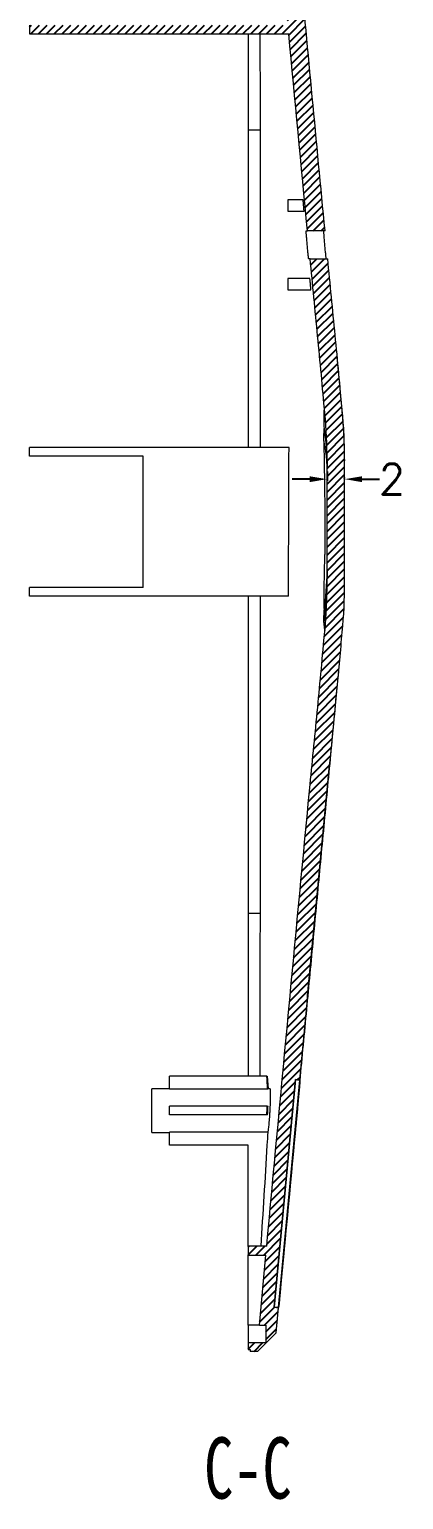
# Model space of a CAD drawing. Header units: inches. Extents: x 1848 to 4019, y 409 to 905.
# Drawn here: x 2199.4 to 2242.2, y 641.6 to 809.5 of the extents above; entities that cross this region are included whole.
import ezdxf

# ---------------------------------------------------------------- set-up
doc = ezdxf.new("R2010")
doc.units = ezdxf.units.IN
doc.styles.add('SLDTEXTSTYLE3', font='TXT', dxfattribs={"width": 0.7})
doc.styles.get("Standard").update_dxf_attribs({"font": 'txt', "bigfont": 'gbcbig.shx'})
doc.dimstyles.new('3.5', dxfattribs={"dimtxt": 3.5, "dimasz": 2, "dimexe": 0.18, "dimexo": 0.0625, "dimgap": 0.25, "dimtad": 0, "dimzin": 12, "dimdsep": 46, "dimtxsty": 'Standard', "dimcen": 1, "dimclrd": 3, "dimclre": 3, "dimadec": 0, "dimazin": 0, "dimtfac": 1, "dimtofl": 0, "dimtmove": 0, "dimatfit": 3, "dimfxl": 0, "dimtolj": 1, "dimtzin": 0, "dimarcsym": 0})
pattern_1 = [(45, (-38.1576, 0), (-0.4490128, 0.4490128), [])]

# ---------------------------------------------------------------- blocks, each defined once
blk = doc.blocks.new('*D130')
at = {"color": 3, "lineweight": -2, "transparency": 16777216}
for p, q in [((2231.44, 758.11), (2229.44, 758.11)), ((2233.44, 758.98), (2233.44, 757.93)), ((2235.44, 758.17), (2235.44, 758.29)), ((2237.44, 758.11), (2239.44, 758.11))]:
    blk.add_line(p, q, dxfattribs=at)
at = {"color": 3, "transparency": 16777216}
for points in [[(2231.44, 758.44), (2231.44, 757.77), (2233.44, 758.11)], [(2237.44, 758.44), (2237.44, 757.77), (2235.44, 758.11)]]:
    blk.add_solid(points, dxfattribs=at)
at = {"layer": 'Defpoints', "color": 0, "transparency": 16777216}
for p in [(2233.44, 759.04), (2235.44, 758.11), (2235.44, 758.11)]:
    blk.add_point(p, dxfattribs=at)
at = {"color": 0, "transparency": 16777216, "insert": (2240.85, 758.11), "char_height": 3.5, "attachment_point": 5}
blk.add_mtext('\\A1;2', dxfattribs=at)

msp = doc.modelspace()

# ---------------------------------------------------------------- hatches: boundary and pattern name
h = msp.add_hatch()
h.set_pattern_fill('ANSI31', color=4, scale=0.2, style=0)
h.set_pattern_definition(pattern_1)
edge = h.paths.add_edge_path(flags=0)
edge.add_line((2224.437, 846.982), (2226.437, 846.982))
edge.add_line((2226.437, 846.982), (2226.437, 844.982))
edge.add_line((2226.437, 844.982), (2224.437, 844.982))
edge.add_line((2224.437, 844.982), (2224.437, 843.982))
edge.add_line((2224.437, 843.982), (2225.8, 843.982))
edge.add_spline(control_points=[(2225.8, 843.982), (2226.372, 837.815), (2226.946, 831.649), (2227.52, 825.482)], knot_values=[0.0011216, 0.0011216, 0.0011216, 0.0011216, 0.0197014, 0.0197014, 0.0197014, 0.0197014], weights=[1, 1, 1, 1], degree=3, periodic=0)
edge.add_line((2227.52, 825.482), (2202.437, 825.482))
edge.add_line((2202.437, 825.482), (2202.437, 824.482))
edge.add_line((2202.437, 824.482), (2227.613, 824.482))
edge.add_spline(control_points=[(2227.613, 824.482), (2228.064, 819.649), (2228.515, 814.815), (2228.969, 809.982)], knot_values=[0.0002467, 0.0002467, 0.0002467, 0.0002467, 0.0148099, 0.0148099, 0.0148099, 0.0148099], weights=[1, 1, 1, 1], degree=3, periodic=0)
edge.add_line((2228.969, 809.982), (2199.437, 809.982))
edge.add_line((2199.437, 809.982), (2199.437, 808.982))
edge.add_line((2199.437, 808.982), (2229.062, 808.982))
edge.add_spline(control_points=[(2229.062, 808.982), (2229.185, 807.675), (2229.308, 806.367), (2229.431, 805.06), (2230.013, 798.867), (2230.599, 792.674), (2231.195, 786.482)], knot_values=[0.0362734, 0.0362734, 0.0362734, 0.0362734, 0.0402129, 0.0402129, 0.0402129, 0.0588742, 0.0588742, 0.0588742, 0.0588742], weights=[1, 1, 1, 1, 1, 1, 1], degree=3, periodic=0)
edge.add_line((2231.195, 786.482), (2233.204, 786.482))
edge.add_spline(control_points=[(2233.204, 786.482), (2232.829, 790.377), (2232.458, 794.273), (2232.09, 798.169), (2231.496, 804.439), (2230.908, 810.711), (2230.322, 816.982)], knot_values=[0.0217114, 0.0217114, 0.0217114, 0.0217114, 0.0334509, 0.0334509, 0.0334509, 0.052347, 0.052347, 0.052347, 0.052347], weights=[1, 1, 1, 1, 1, 1, 1], degree=3, periodic=0)
edge.add_spline(control_points=[(2230.322, 816.982), (2230.281, 816.978), (2230.239, 816.974), (2230.198, 816.971), (2230.156, 816.967), (2230.115, 816.963), (2230.073, 816.959), (2229.99, 816.951), (2229.907, 816.943), (2229.824, 816.936)], knot_values=[0, 0, 0, 0, 0.000125, 0.000125, 0.000125, 0.00025, 0.00025, 0.00025, 0.0005, 0.0005, 0.0005, 0.0005], weights=[1, 1, 1, 1, 1, 1, 1, 1, 1, 1], degree=3, periodic=0)
edge.add_spline(control_points=[(2229.824, 816.936), (2229.014, 825.602), (2228.208, 834.269), (2227.403, 842.936)], knot_values=[0.0001773, 0.0001773, 0.0001773, 0.0001773, 0.02629, 0.02629, 0.02629, 0.02629], weights=[1, 1, 1, 1], degree=3, periodic=0)
edge.add_spline(control_points=[(2227.403, 842.936), (2227.486, 842.944), (2227.569, 842.951), (2227.652, 842.959), (2227.694, 842.963), (2227.735, 842.967), (2227.777, 842.971), (2227.818, 842.975), (2227.86, 842.978), (2227.901, 842.982)], knot_values=[0, 0, 0, 0, 0.00025, 0.00025, 0.00025, 0.000375, 0.000375, 0.000375, 0.0005, 0.0005, 0.0005, 0.0005], weights=[1, 1, 1, 1, 1, 1, 1, 1, 1, 1], degree=3, periodic=0)
edge.add_spline(control_points=[(2227.901, 842.982), (2227.812, 843.94), (2227.723, 844.899), (2227.634, 845.857)], knot_values=[0.0784597, 0.0784597, 0.0784597, 0.0784597, 0.0813467, 0.0813467, 0.0813467, 0.0813467], weights=[1, 1, 1, 1], degree=3, periodic=0)
edge.add_spline(control_points=[(2227.634, 845.857), (2227.454, 846.034), (2227.274, 846.212), (2227.093, 846.39), (2226.913, 846.567), (2226.732, 846.745), (2226.552, 846.922), (2226.193, 847.275), (2225.834, 847.629), (2225.475, 847.982)], knot_values=[0, 0, 0, 0, 0.0007594, 0.0007594, 0.0007594, 0.0015187, 0.0015187, 0.0015187, 0.0030301, 0.0030301, 0.0030301, 0.0030301], weights=[1, 1, 1, 1, 1, 1, 1, 1, 1, 1], degree=3, periodic=0)
edge.add_line((2225.475, 847.982), (2224.637, 847.982))
edge.add_line((2224.637, 847.982), (2224.637, 847.782))
edge.add_line((2224.637, 847.782), (2224.437, 847.782))
edge.add_line((2224.437, 847.782), (2224.437, 846.982))
h = msp.add_hatch()
h.set_pattern_fill('ANSI31', color=4, scale=0.2, style=0)
h.set_pattern_definition(pattern_1)
edge = h.paths.add_edge_path(flags=0)
edge.add_line((2224.437, 658.682), (2224.637, 658.682))
edge.add_line((2224.637, 658.682), (2224.637, 658.482))
edge.add_line((2224.637, 658.482), (2225.475, 658.482))
edge.add_spline(control_points=[(2225.475, 658.482), (2225.655, 658.66), (2225.835, 658.837), (2226.016, 659.015), (2226.196, 659.192), (2226.377, 659.37), (2226.557, 659.547), (2226.916, 659.901), (2227.275, 660.254), (2227.634, 660.608)], knot_values=[0, 0, 0, 0, 0.0007594, 0.0007594, 0.0007594, 0.0015187, 0.0015187, 0.0015187, 0.0030301, 0.0030301, 0.0030301, 0.0030301], weights=[1, 1, 1, 1, 1, 1, 1, 1, 1, 1], degree=3, periodic=0)
edge.add_spline(control_points=[(2227.634, 660.608), (2227.723, 661.566), (2227.812, 662.524), (2227.901, 663.482)], knot_values=[0.0008671, 0.0008671, 0.0008671, 0.0008671, 0.0037541, 0.0037541, 0.0037541, 0.0037541], weights=[1, 1, 1, 1], degree=3, periodic=0)
edge.add_spline(control_points=[(2227.901, 663.482), (2227.818, 663.49), (2227.735, 663.498), (2227.652, 663.505), (2227.611, 663.509), (2227.569, 663.513), (2227.528, 663.517), (2227.486, 663.521), (2227.445, 663.525), (2227.403, 663.528)], knot_values=[0, 0, 0, 0, 0.00025, 0.00025, 0.00025, 0.000375, 0.000375, 0.000375, 0.0005, 0.0005, 0.0005, 0.0005], weights=[1, 1, 1, 1, 1, 1, 1, 1, 1, 1], degree=3, periodic=0)
edge.add_spline(control_points=[(2227.403, 663.528), (2228.208, 672.195), (2229.014, 680.862), (2229.824, 689.529)], knot_values=[0.0001599, 0.0001599, 0.0001599, 0.0001599, 0.0262727, 0.0262727, 0.0262727, 0.0262727], weights=[1, 1, 1, 1], degree=3, periodic=0)
edge.add_spline(control_points=[(2229.824, 689.529), (2229.887, 689.523), (2229.949, 689.517), (2230.011, 689.511), (2230.073, 689.506), (2230.135, 689.5), (2230.198, 689.494), (2230.239, 689.49), (2230.281, 689.486), (2230.322, 689.482)], knot_values=[0, 0, 0, 0, 0.0001875, 0.0001875, 0.0001875, 0.000375, 0.000375, 0.000375, 0.0005, 0.0005, 0.0005, 0.0005], weights=[1, 1, 1, 1, 1, 1, 1, 1, 1, 1], degree=3, periodic=0)
edge.add_spline(control_points=[(2230.322, 689.482), (2231.086, 697.653), (2231.852, 705.825), (2232.631, 713.994), (2233.069, 718.595), (2233.512, 723.194), (2233.962, 727.794), (2234.186, 730.093), (2234.414, 732.393), (2234.631, 734.693), (2234.74, 735.843), (2234.845, 736.994), (2234.949, 738.144), (2235.024, 738.976), (2235.099, 739.808), (2235.177, 740.64)], knot_values=[0.0298665, 0.0298665, 0.0298665, 0.0298665, 0.0544872, 0.0544872, 0.0544872, 0.0683505, 0.0683505, 0.0683505, 0.0752821, 0.0752821, 0.0752821, 0.0787479, 0.0787479, 0.0787479, 0.0812537, 0.0812537, 0.0812537, 0.0812537], weights=[1, 1, 1, 1, 1, 1, 1, 1, 1, 1, 1, 1, 1, 1, 1, 1], degree=3, periodic=0)
edge.add_spline(control_points=[(2235.177, 740.64), (2235.35, 742.504), (2235.437, 744.379), (2235.437, 746.251)], knot_values=[0, 0, 0, 0, 0.0056178, 0.0056178, 0.0056178, 0.0056178], weights=[1, 1, 1, 1], degree=3, periodic=0)
edge.add_line((2235.437, 746.251), (2235.437, 760.213))
edge.add_spline(control_points=[(2235.437, 760.213), (2235.437, 762.086), (2235.35, 763.96), (2235.177, 765.825)], knot_values=[0, 0, 0, 0, 0.0056178, 0.0056178, 0.0056178, 0.0056178], weights=[1, 1, 1, 1], degree=3, periodic=0)
edge.add_spline(control_points=[(2235.177, 765.825), (2235, 767.727), (2234.833, 769.63), (2234.654, 771.531), (2234.285, 775.449), (2233.892, 779.365), (2233.513, 783.282)], knot_values=[0.0009601, 0.0009601, 0.0009601, 0.0009601, 0.0066902, 0.0066902, 0.0066902, 0.0184965, 0.0184965, 0.0184965, 0.0184965], weights=[1, 1, 1, 1, 1, 1, 1], degree=3, periodic=0)
edge.add_line((2233.513, 783.282), (2231.504, 783.282))
edge.add_spline(control_points=[(2231.504, 783.282), (2232.073, 777.402), (2232.637, 771.521), (2233.185, 765.639)], knot_values=[0.062089, 0.062089, 0.062089, 0.062089, 0.0798123, 0.0798123, 0.0798123, 0.0798123], weights=[1, 1, 1, 1], degree=3, periodic=0)
edge.add_spline(control_points=[(2233.185, 765.639), (2233.353, 763.836), (2233.437, 762.024), (2233.437, 760.213)], knot_values=[0, 0, 0, 0, 0.0054316, 0.0054316, 0.0054316, 0.0054316], weights=[1, 1, 1, 1], degree=3, periodic=0)
edge.add_line((2233.437, 760.213), (2233.437, 746.251))
edge.add_spline(control_points=[(2233.437, 746.251), (2233.437, 744.441), (2233.353, 742.628), (2233.185, 740.826)], knot_values=[0, 0, 0, 0, 0.0054316, 0.0054316, 0.0054316, 0.0054316], weights=[1, 1, 1, 1], degree=3, periodic=0)
edge.add_spline(control_points=[(2233.185, 740.826), (2233.049, 739.361), (2232.919, 737.895), (2232.784, 736.431), (2232.631, 734.762), (2232.47, 733.094), (2232.307, 731.427), (2231.982, 728.091), (2231.655, 724.756), (2231.333, 721.421), (2230.69, 714.75), (2230.058, 708.077), (2229.431, 701.404), (2228.461, 691.098), (2227.501, 680.79), (2226.543, 670.482)], knot_values=[0.0006135, 0.0006135, 0.0006135, 0.0006135, 0.0050267, 0.0050267, 0.0050267, 0.0100533, 0.0100533, 0.0100533, 0.0201066, 0.0201066, 0.0201066, 0.0402131, 0.0402131, 0.0402131, 0.07127, 0.07127, 0.07127, 0.07127], weights=[1, 1, 1, 1, 1, 1, 1, 1, 1, 1, 1, 1, 1, 1, 1, 1], degree=3, periodic=0)
edge.add_line((2226.543, 670.482), (2224.437, 670.482))
edge.add_line((2224.437, 670.482), (2224.437, 669.482))
edge.add_line((2224.437, 669.482), (2226.45, 669.482))
edge.add_spline(control_points=[(2226.45, 669.482), (2226.202, 666.816), (2225.955, 664.149), (2225.707, 661.482)], knot_values=[0.000054, 0.000054, 0.000054, 0.000054, 0.0080884, 0.0080884, 0.0080884, 0.0080884], weights=[1, 1, 1, 1], degree=3, periodic=0)
edge.add_line((2225.707, 661.482), (2226.437, 661.482))
edge.add_line((2226.437, 661.482), (2226.437, 659.482))
edge.add_line((2226.437, 659.482), (2224.437, 659.482))
edge.add_line((2224.437, 659.482), (2224.437, 658.682))

# ---------------------------------------------------------------- linework, layer by layer
at = {"color": 7, "linetype": 'Continuous', "lineweight": 15}
for p, q in [((2199.437, 809.982), (2199.437, 808.982)), ((2199.437, 808.982), (2229.062, 808.982)), ((2224.437, 808.982), (2224.437, 797.982)), ((2225.801, 797.982), (2224.437, 797.982)), ((2224.437, 797.982), (2224.437, 761.732)), ((2230.692, 790.032), (2228.937, 790.032)), ((2228.937, 790.032), (2228.937, 788.732)), ((2228.937, 788.732), (2230.806, 788.732)), ((2233.204, 786.482), (2231.195, 786.482)), ((2231.504, 783.282), (2233.513, 783.282)), ((2231.471, 781.032), (2228.937, 781.032)), ((2228.937, 781.032), (2228.937, 779.732)), ((2228.937, 779.732), (2231.58, 779.732)), ((2235.172, 766.038), (2234.605, 772.042)), ((2199.437, 760.732), (2199.437, 761.732)), ((2229.09, 761.732), (2199.437, 761.732)), ((2212.437, 760.732), (2199.437, 760.732)), ((2212.437, 745.732), (2212.437, 760.732)), ((2233.437, 746.251), (2233.437, 760.213)), ((2235.437, 760.37), (2235.437, 760.213)), ((2235.437, 746.251), (2235.437, 760.213)), ((2199.437, 744.732), (2199.437, 745.732)), ((2212.437, 745.732), (2199.437, 745.732)), ((2229.027, 744.732), (2199.437, 744.732)), ((2224.437, 744.732), (2224.437, 708.482)), ((2234.691, 735.348), (2234.767, 736.151)), ((2225.783, 708.482), (2224.437, 708.482)), ((2224.437, 708.482), (2224.437, 689.932)), ((2215.437, 688.432), (2215.437, 689.932)), ((2226.56, 689.932), (2215.437, 689.932)), ((2226.611, 689.932), (2226.692, 688.482)), ((2215.437, 688.482), (2213.437, 688.482)), ((2213.437, 685.982), (2213.437, 688.482)), ((2226.643, 688.432), (2215.437, 688.432)), ((2226.929, 688.482), (2226.666, 688.482)), ((2213.437, 683.482), (2213.437, 685.982)), ((2215.437, 685.482), (2215.437, 686.482)), ((2226.611, 686.482), (2215.437, 686.482)), ((2226.56, 685.482), (2215.437, 685.482)), ((2226.695, 683.533), (2215.437, 683.533)), ((2215.437, 682.033), (2215.437, 683.533)), ((2229.924, 684.828), (2227.969, 664.127)), ((2213.437, 683.482), (2215.437, 683.482)), ((2224.437, 682.033), (2215.437, 682.033)), ((2224.437, 670.482), (2224.437, 682.033)), ((2224.437, 670.482), (2224.437, 669.482)), ((2226.543, 670.482), (2224.437, 670.482)), ((2224.437, 669.482), (2226.45, 669.482)), ((2224.437, 661.482), (2224.437, 669.482)), ((2225.707, 661.482), (2226.45, 669.482)), ((2227.637, 660.607), (2228.06, 665.103)), ((2227.634, 660.608), (2227.901, 663.482)), ((2225.707, 661.482), (2224.437, 661.482)), ((2224.437, 661.482), (2224.437, 659.482)), ((2225.707, 661.482), (2226.437, 661.482)), ((2226.437, 661.482), (2226.437, 659.482)), ((2227.634, 660.608), (2227.635, 660.607)), ((2224.437, 659.482), (2224.437, 658.682)), ((2224.437, 659.482), (2226.437, 659.482)), ((2224.437, 658.682), (2224.637, 658.682)), ((2224.637, 658.682), (2224.637, 658.482)), ((2225.475, 658.482), (2224.637, 658.482))]:
    msp.add_line(p, q, dxfattribs=at)
at = {"color": 7, "linetype": 'Continuous', "lineweight": 15, "flags": 128}
for points in [[(2230.322, 689.482), (2230.198, 689.494), (2230.011, 689.511), (2229.824, 689.529)], [(2229.826, 689.523), (2230.075, 689.5), (2230.2, 689.488), (2230.324, 689.477)], [(2227.403, 663.528), (2227.528, 663.517), (2227.652, 663.505), (2227.901, 663.482)], [(2227.902, 663.483), (2227.777, 663.495), (2227.653, 663.506), (2227.404, 663.529)], [(2225.475, 658.482), (2226.016, 659.015), (2226.557, 659.547), (2227.634, 660.608)], [(2225.478, 658.482), (2226.558, 659.543), (2227.637, 660.604)]]:
    msp.add_lwpolyline(points, dxfattribs=at)
at = {"color": 7, "linetype": 'Continuous', "lineweight": 15}
msp.add_arc((2175.466, 760.401), 59.971, 0.01465, 5.34788, dxfattribs=at)
for points in [[(2233.204, 786.482), (2232.226, 796.647), (2231.273, 806.814), (2230.322, 816.982)], [(2231.195, 786.482), (2230.473, 793.981), (2229.766, 801.482), (2229.062, 808.982)], [(2231.057, 786.482), (2231.115, 786.482), (2231.162, 786.482), (2231.195, 786.482)], [(2231.504, 783.282), (2231.469, 783.282), (2231.413, 783.282), (2231.344, 783.282)], [(2235.437, 760.213), (2235.437, 762.088), (2235.35, 763.958), (2235.177, 765.825)], [(2233.437, 760.213), (2233.437, 762.026), (2233.353, 763.834), (2233.185, 765.639)], [(2233.063, 762.477), (2233.084, 762.946), (2233.09, 763.421), (2233.088, 763.899)], [(2229.027, 744.732), (2229.053, 750.399), (2229.075, 756.066), (2229.09, 761.732)], [(2233.088, 743.058), (2233.321, 744.569), (2233.437, 746.085), (2233.437, 747.606)], [(2233.185, 740.826), (2233.353, 742.63), (2233.437, 744.439), (2233.437, 746.251)], [(2235.177, 740.64), (2235.35, 742.506), (2235.437, 744.377), (2235.437, 746.251)], [(2233.063, 741.755), (2233.084, 742.185), (2233.09, 742.619), (2233.088, 743.058)], [(2226.643, 688.432), (2226.616, 688.932), (2226.588, 689.432), (2226.56, 689.932)], [(2226.56, 689.932), (2226.577, 689.932), (2226.594, 689.932), (2226.611, 689.932)], [(2227.403, 663.528), (2228.208, 672.195), (2229.014, 680.862), (2229.824, 689.529)], [(2229.826, 689.523), (2229.016, 680.859), (2228.209, 672.194), (2227.404, 663.529)], [(2227.902, 663.483), (2228.707, 672.148), (2229.513, 680.813), (2230.324, 689.477)], [(2230.325, 689.429), (2229.514, 680.783), (2228.707, 672.136), (2227.903, 663.49)], [(2227.905, 663.504), (2228.707, 672.113), (2229.511, 680.722), (2230.32, 689.33)], [(2230.311, 689.182), (2229.505, 680.63), (2228.705, 672.078), (2227.907, 663.525)], [(2227.911, 663.553), (2228.702, 672.03), (2229.497, 680.507), (2230.296, 688.983)], [(2230.276, 688.733), (2229.485, 680.352), (2228.698, 671.97), (2227.914, 663.589)], [(2227.919, 663.631), (2228.693, 671.898), (2229.47, 680.166), (2230.251, 688.432)], [(2230.221, 688.08), (2229.451, 679.947), (2228.686, 671.814), (2227.924, 663.68)], [(2227.93, 663.737), (2228.679, 671.717), (2229.43, 679.696), (2230.185, 687.675)], [(2230.144, 687.216), (2229.405, 679.411), (2228.669, 671.606), (2227.936, 663.801)], [(2226.56, 685.482), (2226.577, 685.816), (2226.594, 686.149), (2226.611, 686.482)], [(2226.643, 685.482), (2226.616, 685.482), (2226.588, 685.482), (2226.56, 685.482)], [(2226.611, 686.482), (2226.639, 686.482), (2226.667, 686.482), (2226.695, 686.482)], [(2227.943, 663.872), (2228.659, 671.482), (2229.377, 679.093), (2230.098, 686.704)], [(2230.046, 686.135), (2229.345, 678.74), (2228.647, 671.345), (2227.951, 663.949)], [(2227.96, 664.034), (2228.634, 671.194), (2229.31, 678.352), (2229.988, 685.511)], [(2230.046, 686.135), (2230.027, 685.935), (2230.008, 685.728), (2229.988, 685.511)], [(2227.978, 664.226), (2228.602, 670.846), (2229.229, 677.467), (2229.854, 684.087)], [(2229.924, 684.828), (2229.901, 684.59), (2229.878, 684.343), (2229.854, 684.087)], [(2227.905, 663.504), (2227.904, 663.498), (2227.903, 663.493), (2227.903, 663.49)], [(2227.911, 663.553), (2227.909, 663.543), (2227.908, 663.533), (2227.907, 663.525)], [(2227.93, 663.737), (2227.928, 663.717), (2227.926, 663.698), (2227.924, 663.68)], [(2227.978, 664.226), (2227.975, 664.191), (2227.972, 664.158), (2227.969, 664.127)], [(2228, 664.445), (2227.996, 664.406), (2227.992, 664.368), (2227.989, 664.332)]]:
    msp.add_open_spline(points, degree=3, dxfattribs=at)
for points, knots in [([(2225.764, 808.982), (2225.767, 807.782), (2225.774, 805.379), (2225.786, 801.695), (2225.796, 799.223), (2225.801, 797.982)], [0, 0, 0, 0, 0.3321006, 0.6649629, 1, 1, 1, 1]), ([(2225.801, 797.982), (2225.803, 791.784), (2225.806, 779.7), (2225.803, 767.617), (2225.802, 761.732)], [0, 0, 0, 0, 0.5129835, 1, 1, 1, 1]), ([(2230.758, 789.382), (2230.751, 789.456), (2230.738, 789.602), (2230.719, 789.798), (2230.704, 789.943), (2230.694, 790.025), (2230.693, 790.024), (2230.692, 790.024)], [0, 0, 0, 0, 0.2158747, 0.4317595, 0.6474034, 0.8623192, 1, 1, 1, 1]), ([(2230.806, 788.734), (2230.806, 788.733), (2230.808, 788.721), (2230.806, 788.766), (2230.8, 788.869), (2230.787, 789.038), (2230.772, 789.218), (2230.762, 789.337), (2230.758, 789.382)], [0, 0, 0, 0, 0.0097736, 0.223559, 0.4370843, 0.6509036, 0.8654471, 1, 1, 1, 1]), ([(2231.344, 783.282), (2231.342, 783.282), (2231.339, 783.293), (2231.332, 783.333), (2231.328, 783.364), (2231.317, 783.445), (2231.311, 783.494), (2231.298, 783.61), (2231.29, 783.678), (2231.267, 783.899), (2231.249, 784.077), (2231.213, 784.462), (2231.193, 784.672), (2231.166, 784.984), (2231.157, 785.09), (2231.139, 785.295), (2231.131, 785.395), (2231.115, 785.588), (2231.107, 785.682), (2231.094, 785.856), (2231.088, 785.936), (2231.071, 786.161), (2231.063, 786.279), (2231.054, 786.44), (2231.054, 786.482), (2231.057, 786.482)], [0, 0, 0, 0, 0.0625, 0.0625, 0.125, 0.125, 0.1875, 0.1875, 0.25, 0.25, 0.375, 0.375, 0.5, 0.5, 0.5625, 0.5625, 0.625, 0.625, 0.6875, 0.6875, 0.75, 0.75, 0.875, 0.875, 1, 1, 1, 1]), ([(2233.352, 783.282), (2233.35, 783.282), (2233.347, 783.293), (2233.34, 783.333), (2233.336, 783.364), (2233.325, 783.445), (2233.319, 783.494), (2233.306, 783.61), (2233.298, 783.678), (2233.275, 783.899), (2233.257, 784.077), (2233.221, 784.462), (2233.201, 784.672), (2233.174, 784.984), (2233.165, 785.09), (2233.147, 785.295), (2233.139, 785.395), (2233.123, 785.588), (2233.115, 785.682), (2233.102, 785.856), (2233.096, 785.936), (2233.079, 786.161), (2233.071, 786.279), (2233.063, 786.44), (2233.062, 786.482), (2233.065, 786.482)], [0, 0, 0, 0, 0.0625, 0.0625, 0.125, 0.125, 0.1875, 0.1875, 0.25, 0.25, 0.375, 0.375, 0.5, 0.5, 0.5625, 0.5625, 0.625, 0.625, 0.6875, 0.6875, 0.75, 0.75, 0.875, 0.875, 1, 1, 1, 1]), ([(2233.185, 765.639), (2233.048, 767.11), (2232.918, 768.581), (2232.647, 771.522), (2232.506, 772.992), (2232.077, 777.402), (2231.788, 780.342), (2231.504, 783.282)], [0, 0, 0, 0, 0.25, 0.25, 0.5, 0.5, 1, 1, 1, 1]), ([(2235.177, 765.825), (2235.041, 767.28), (2234.912, 768.736), (2234.644, 771.646), (2234.505, 773.101), (2234.081, 777.464), (2233.795, 780.373), (2233.513, 783.282)], [0, 0, 0, 0, 0.25, 0.25, 0.5, 0.5, 1, 1, 1, 1]), ([(2231.54, 780.382), (2231.534, 780.456), (2231.521, 780.602), (2231.502, 780.798), (2231.486, 780.943), (2231.475, 781.025), (2231.472, 781.024), (2231.471, 781.024)], [0, 0, 0, 0, 0.2158105, 0.4316221, 0.6473248, 0.862426, 1, 1, 1, 1]), ([(2231.58, 779.734), (2231.58, 779.733), (2231.583, 779.721), (2231.582, 779.766), (2231.578, 779.87), (2231.567, 780.039), (2231.554, 780.219), (2231.544, 780.337), (2231.54, 780.382)], [0, 0, 0, 0, 0.0100501, 0.2241282, 0.4377784, 0.651522, 0.8658523, 1, 1, 1, 1]), ([(2235.177, 765.825), (2235.18, 765.844), (2235.181, 765.866), (2235.181, 765.932), (2235.178, 765.976), (2235.172, 766.045)], [0, 0, 0, 0, 0.5, 0.5, 1, 1, 1, 1]), ([(2233.063, 762.477), (2233.072, 761.971), (2233.081, 761.455), (2233.099, 760.417), (2233.108, 759.895), (2233.133, 758.321), (2233.148, 757.266), (2233.172, 755.156), (2233.181, 754.1), (2233.189, 752.517), (2233.19, 751.989), (2233.189, 750.935), (2233.187, 750.409), (2233.18, 749.884)], [0, 0, 0, 0, 0.125, 0.125, 0.25, 0.25, 0.5, 0.5, 0.75, 0.75, 0.875, 0.875, 1, 1, 1, 1]), ([(2233.437, 759.456), (2233.436, 759.564), (2233.435, 759.793), (2233.419, 760.154), (2233.391, 760.55), (2233.346, 760.976), (2233.28, 761.437), (2233.19, 761.939), (2233.107, 762.292), (2233.063, 762.477)], [0, 0, 0, 0, 0.1072604, 0.2263559, 0.3572826, 0.500015, 0.6485173, 0.8151811, 1, 1, 1, 1]), ([(2233.088, 763.899), (2233.115, 763.719), (2233.168, 763.374), (2233.231, 762.881), (2233.281, 762.437), (2233.32, 762.043), (2233.358, 761.589), (2233.391, 761.104), (2233.419, 760.513), (2233.435, 759.978), (2233.436, 759.607), (2233.437, 759.456)], [0, 0, 0, 0, 0.1223113, 0.2334668, 0.3334667, 0.4223108, 0.4999992, 0.6394118, 0.7499051, 0.8981651, 1, 1, 1, 1]), ([(2233.18, 749.884), (2233.174, 749.741), (2233.167, 749.593), (2233.155, 749.297), (2233.148, 749.146), (2233.131, 748.685), (2233.12, 748.365), (2233.104, 747.731), (2233.098, 747.41), (2233.089, 746.787), (2233.086, 746.483), (2233.082, 745.891), (2233.081, 745.601), (2233.081, 745.036), (2233.081, 744.763), (2233.083, 744.24), (2233.084, 743.99), (2233.086, 743.51), (2233.087, 743.28), (2233.088, 743.058)], [0, 0, 0, 0, 0.0625, 0.0625, 0.125, 0.125, 0.25, 0.25, 0.375, 0.375, 0.5, 0.5, 0.625, 0.625, 0.75, 0.75, 0.875, 0.875, 1, 1, 1, 1]), ([(2233.437, 747.606), (2233.436, 747.396), (2233.435, 746.954), (2233.419, 746.256), (2233.391, 745.489), (2233.346, 744.665), (2233.28, 743.772), (2233.19, 742.798), (2233.107, 742.115), (2233.063, 741.755)], [0, 0, 0, 0, 0.10719713, 0.22627133, 0.35721905, 0.50001503, 0.6484812, 0.81514496, 1, 1, 1, 1]), ([(2225.797, 744.732), (2225.797, 741.367), (2225.794, 729.284), (2225.788, 717.2), (2225.783, 708.482)], [0, 0, 0, 0, 0.278501, 1, 1, 1, 1]), ([(2226.543, 670.482), (2227.633, 682.208), (2228.725, 693.933), (2230.385, 711.519), (2230.942, 717.381), (2231.793, 726.171), (2232.081, 729.101), (2232.509, 733.497), (2232.649, 734.962), (2232.919, 737.894), (2233.049, 739.36), (2233.185, 740.826)], [0, 0, 0, 0, 0.5, 0.5, 0.75, 0.75, 0.875, 0.875, 0.9375, 0.9375, 1, 1, 1, 1]), ([(2230.322, 689.482), (2231.119, 698.01), (2231.919, 706.537), (2233.139, 719.325), (2233.551, 723.588), (2234.175, 729.981), (2234.386, 732.112), (2234.69, 735.309), (2234.788, 736.375), (2234.982, 738.507), (2235.077, 739.574), (2235.177, 740.64)], [0, 0, 0, 0, 0.5, 0.5, 0.75, 0.75, 0.875, 0.875, 0.9375, 0.9375, 1, 1, 1, 1]), ([(2233.063, 741.755), (2233.07, 741.642), (2233.076, 741.549), (2233.09, 741.391), (2233.096, 741.325), (2233.116, 741.156), (2233.127, 741.081), (2233.16, 740.915), (2233.177, 740.881), (2233.185, 740.826)], [0, 0, 0, 0, 0.125, 0.125, 0.25, 0.25, 0.5, 0.5, 1, 1, 1, 1]), ([(2229.626, 681.7), (2229.707, 682.558), (2230.048, 686.176), (2230.645, 692.49), (2231.418, 700.665), (2232.189, 708.83), (2232.962, 717.006), (2233.732, 725.17), (2234.269, 730.874), (2234.545, 733.803), (2234.57, 734.065)], [0, 0, 0, 0, 0.0464097, 0.195891, 0.3476343, 0.5020038, 0.6593202, 0.8199196, 0.9839317, 1, 1, 1, 1]), ([(2225.783, 708.482), (2225.779, 707.208), (2225.772, 704.658), (2225.762, 700.823), (2225.754, 697.009), (2225.747, 693.346), (2225.744, 691.033), (2225.742, 689.932)], [0, 0, 0, 0, 0.200258, 0.400516, 0.6065921, 0.8126679, 1, 1, 1, 1]), ([(2229.826, 689.523), (2229.826, 689.526), (2229.825, 689.529), (2229.824, 689.529), (2229.824, 689.529)], [0, 0, 0, 0, 0.98186954, 1, 1, 1, 1]), ([(2230.276, 688.733), (2230.273, 688.691), (2230.269, 688.647), (2230.261, 688.547), (2230.256, 688.491), (2230.251, 688.432)], [0.365644553, 0.365644553, 0.365644553, 0.365644553, 0.373607549, 0.373607549, 0.382962996, 0.382962996, 0.382962996, 0.382962996]), ([(2230.311, 689.182), (2230.308, 689.144), (2230.305, 689.103), (2230.3, 689.035), (2230.298, 689.009), (2230.296, 688.983)], [0.400179612, 0.400179612, 0.400179612, 0.400179612, 0.41119154, 0.41119154, 0.417261928, 0.417261928, 0.417261928, 0.417261928]), ([(2230.325, 689.429), (2230.324, 689.409), (2230.323, 689.383), (2230.321, 689.346), (2230.321, 689.338), (2230.32, 689.33)], [0.434278534, 0.434278534, 0.434278534, 0.434278534, 0.448023559, 0.448023559, 0.451245024, 0.451245024, 0.451245024, 0.451245024]), ([(2230.322, 689.482), (2230.323, 689.482), (2230.324, 689.481), (2230.324, 689.477), (2230.324, 689.477), (2230.324, 689.477)], [0.4681406463, 0.4681406463, 0.4681406463, 0.4681406463, 0.4754237057, 0.4754237057, 0.4760330594, 0.4760330594, 0.4760330594, 0.4760330594]), ([(2226.666, 688.48), (2226.666, 688.481), (2226.657, 688.498), (2226.65, 688.464), (2226.643, 688.432)], [0, 0, 0, 0, 0.0374235, 1, 1, 1, 1]), ([(2226.695, 683.533), (2226.702, 683.562), (2226.728, 683.658), (2226.777, 684.006), (2226.842, 684.647), (2226.895, 685.347), (2226.94, 686.084), (2226.974, 686.824), (2226.993, 687.573), (2226.988, 688.133), (2226.966, 688.452), (2226.939, 688.451), (2226.929, 688.451)], [0, 0, 0, 0, 0.048777, 0.1635902, 0.2786578, 0.3938251, 0.4663904, 0.5808356, 0.6952903, 0.8095428, 0.9237121, 1, 1, 1, 1]), ([(2230.144, 687.216), (2230.144, 687.213), (2230.144, 687.209), (2230.131, 687.064), (2230.117, 686.916), (2230.101, 686.742), (2230.1, 686.723), (2230.098, 686.704)], [0.294955952, 0.294955952, 0.294955952, 0.294955952, 0.295329313, 0.295329313, 0.310954313, 0.310954313, 0.312873361, 0.312873361, 0.312873361, 0.312873361]), ([(2230.221, 688.08), (2230.218, 688.047), (2230.215, 688.014), (2230.204, 687.883), (2230.195, 687.781), (2230.185, 687.675)], [0.330653027, 0.330653027, 0.330653027, 0.330653027, 0.335128309, 0.335128309, 0.348225282, 0.348225282, 0.348225282, 0.348225282]), ([(2226.643, 685.482), (2226.65, 685.646), (2226.658, 685.812), (2226.675, 686.15), (2226.684, 686.317), (2226.695, 686.482)], [0, 0, 0, 0, 0.5, 0.5, 1, 1, 1, 1]), ([(2225.891, 670.482), (2226.141, 674.332), (2226.424, 678.681), (2226.667, 683.033), (2226.695, 683.533)], [0, 0, 0, 0, 0.8850987, 1, 1, 1, 1]), ([(2227.403, 663.528), (2227.403, 663.528), (2227.404, 663.528), (2227.404, 663.529), (2227.404, 663.529)], [0, 0, 0, 0, 0.0007272, 1, 1, 1, 1]), ([(2227.902, 663.483), (2227.901, 663.483), (2227.901, 663.482), (2227.901, 663.482), (2227.901, 663.482), (2227.901, 663.482)], [0.4999950483, 0.4999950483, 0.4999950483, 0.4999950483, 0.5088572829, 0.5088572829, 0.5088622346, 0.5088622346, 0.5088622346, 0.5088622346]), ([(2227.919, 663.631), (2227.919, 663.63), (2227.919, 663.63), (2227.918, 663.626), (2227.918, 663.623), (2227.917, 663.614), (2227.916, 663.608), (2227.915, 663.597), (2227.915, 663.593), (2227.914, 663.589)], [0.60298969, 0.60298969, 0.60298969, 0.60298969, 0.603722967, 0.603722967, 0.607629217, 0.607629217, 0.615441717, 0.615441717, 0.621827027, 0.621827027, 0.621827027, 0.621827027]), ([(2227.943, 663.872), (2227.942, 663.858), (2227.941, 663.845), (2227.938, 663.822), (2227.937, 663.811), (2227.936, 663.801)], [0.678844474, 0.678844474, 0.678844474, 0.678844474, 0.688978155, 0.688978155, 0.697633681, 0.697633681, 0.697633681, 0.697633681]), ([(2227.96, 664.034), (2227.959, 664.033), (2227.959, 664.032), (2227.957, 664.007), (2227.954, 663.983), (2227.952, 663.956), (2227.951, 663.953), (2227.951, 663.949)], [0.716381696, 0.716381696, 0.716381696, 0.716381696, 0.717051222, 0.717051222, 0.732676222, 0.732676222, 0.735044526, 0.735044526, 0.735044526, 0.735044526]), ([(2228.023, 664.693), (2228.022, 664.682), (2228.021, 664.671), (2228.017, 664.628), (2228.014, 664.596), (2228.011, 664.566)], [0.829494584, 0.829494584, 0.829494584, 0.829494584, 0.834290179, 0.834290179, 0.848545595, 0.848545595, 0.848545595, 0.848545595]), ([(2228.05, 664.969), (2228.049, 664.967), (2228.049, 664.965), (2228.048, 664.957), (2228.048, 664.952), (2228.045, 664.927), (2228.044, 664.906), (2228.04, 664.867), (2228.038, 664.847), (2228.036, 664.828)], [0.867297511, 0.867297511, 0.867297511, 0.867297511, 0.868161713, 0.868161713, 0.870114838, 0.870114838, 0.877927338, 0.877927338, 0.885629827, 0.885629827, 0.885629827, 0.885629827])]:
    msp.add_open_spline(points, degree=3, knots=knots, dxfattribs=at)
at = {"color": 8, "linetype": 'Continuous', "lineweight": 15}
msp.add_open_spline([(2233.124, 766.276), (2233.119, 766.296), (2233.105, 766.345), (2233.092, 766.231), (2233.082, 765.971), (2233.08, 765.483), (2233.084, 764.804), (2233.086, 764.203), (2233.088, 763.899)], degree=3, knots=[0, 0, 0, 0, 0.0927989, 0.2250506, 0.3971312, 0.5740284, 0.7845989, 1, 1, 1, 1], dxfattribs=at)

# ---------------------------------------------------------------- texts
at = {"color": 0, "linetype": 'Continuous', "lineweight": 0, "insert": (2224.391, 648.664), "char_height": 7, "attachment_point": 2, "style": 'SLDTEXTSTYLE3'}
msp.add_mtext('C-C', dxfattribs=at)

# ---------------------------------------------------------------- dimensions: what is measured, and where the dimension line sits
dim = msp.add_linear_dim(base=(2235.437, 758.108), p1=(2233.437, 759.045), p2=(2235.437, 758.108), dimstyle='3.5')
dim.commit()
dim.dimension.update_dxf_attribs({"geometry": '*D130', "text_midpoint": (2240.854, 758.108)})

doc.saveas('drawing.dxf')
